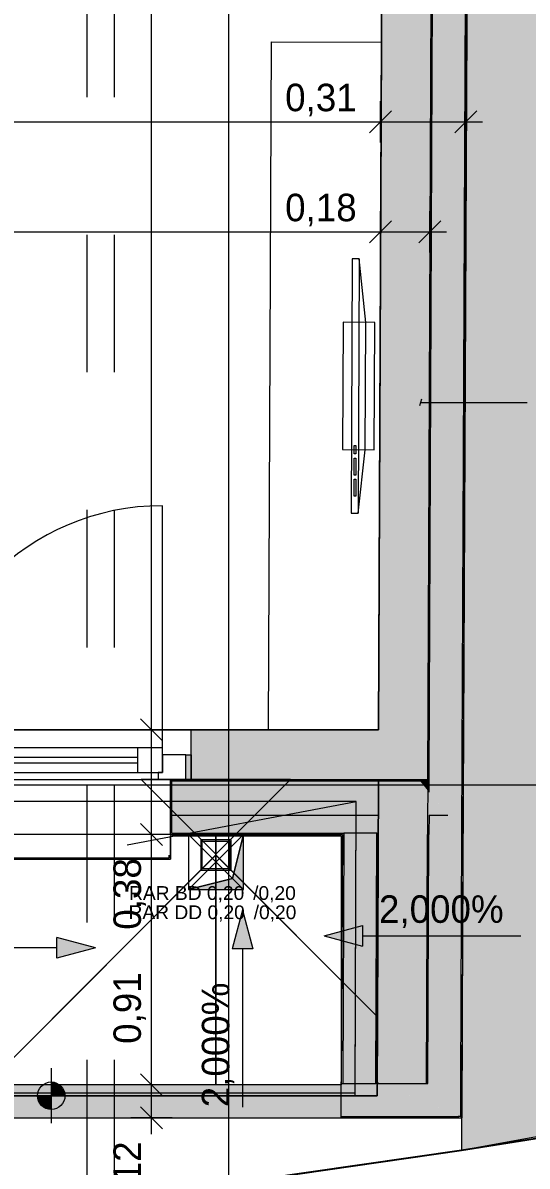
# Model space of a CAD drawing. Header units: metres. Extents: x -3 to 205, y -18 to 45.
# Drawn here: x 49.652 to 51.487, y -11.39 to -7.233 of the extents above; entities that cross this region are included whole.
import ezdxf

# ---------------------------------------------------------------- set-up
doc = ezdxf.new("R2010")
doc.units = ezdxf.units.M
doc.header["$MEASUREMENT"] = 0
for name, pattern in [('Achse', [0.004, 0.002, -0.001, 0, -0.001]), ('Grenzlinie', [0.008, 0.003, -0.005]), ('Punkt 1_1', [0.075, 0.025, -0.05]), ('Schnittlinie', [0.006, 0.003, -0.0015, 0, -0.0015]), ('Strichlinie eng', [0.002, 0.0015, -0.0005]), ('Untersicht', [0.001, 0.0005, -0.0005])]:
    doc.linetypes.add(name, pattern=pattern)
for name, color, linetype in [('1._1.Stock  PP STG2_4_000 Achsraster', 7, 'Continuous'), ('1._1.Stock  PP STG2_4_110 Wand Aussen', 7, 'Continuous'), ('1._1.Stock  PP STG2_4_210 Decke', 7, 'Continuous'), ('1._1.Stock  PP STG2_4_220 Bodenaufbau', 7, 'Continuous'), ('1._1.Stock  PP STG2_4_220 Bodenaufbau - Außen_ Gefälle', 7, 'Continuous'), ('1._1.Stock  PP STG2_4_221 Bodenaufbau - Abdichtung', 7, 'Continuous'), ('1._1.Stock  PP STG2_4_221 Bodenaufbau - Terrassenbelag', 7, 'Continuous'), ('1._1.Stock  PP STG2_4_270 Deckendurchbruchsymbol', 7, 'Continuous'), ('1._1.Stock  PP STG2_4_450 Absturzsicherung', 7, 'Continuous'), ('1._1.Stock  PP STG2_4_510 Möblierung', 7, 'Continuous'), ('1._1.Stock  PP STG2_4_611 Entwässerung', 7, 'Continuous'), ('1._1.Stock  PP STG2_4_725 Nachbarbebauung', 7, 'Continuous'), ('1._1.Stock  PP STG2_4_851 Marker Schnitt', 7, 'Continuous'), ('1._1.Stock  PP STG2_4_915 Allgemein Beschriftung.x', 7, 'Continuous'), ('1._1.Stock  PP STG2_4_950 Polierplan Bemaßung', 7, 'Continuous'), ('1._1.Stock  PP STG2_4_Neubau_840 Baulinien', 7, 'Continuous')]:
    doc.layers.add(name, color=color, linetype=linetype)
doc.styles.add('ERSTELLTER_STIL_1', font='arial.ttf')
doc.styles.add('ERSTELLTER_STIL_2', font='')
doc.styles.get('ERSTELLTER_STIL_2').set_extended_font_data('Eurostile')
doc.linetypes.add('Grenze Grundstück', pattern='A,0,[1,415_260415_PP_VA_1_4 1 St1.Shx,S=0.00031746,R=0,X=0,Y=0],-0.04,0', length=0.04)

msp = doc.modelspace()

# ---------------------------------------------------------------- hatches: boundary and pattern name
at = {"layer": '1._1.Stock  PP STG2_4_110 Wand Aussen', "linetype": 'Continuous', "lineweight": 13, "true_color": 0xff6400}
for points in [[(51.25, -10.1776), (51.288, -1.3048), (51.1673, -1.4519), (51.1306, -10.0305)], [(50.245, -9.8937), (50.245, -9.9837), (50.265, -9.9837), (50.265, -9.8937)], [(50.9458, -9.9887), (50.195, -9.9887), (50.195, -10.1137), (50.9452, -10.1137)], [(51.0967, -9.9887), (51.1256, -10.0244), (51.1258, -9.9887)], [(51.1258, -9.9887), (51.1256, -10.0244), (51.1306, -10.0305), (51.1308, -9.9887)], [(51.1302, -10.1137), (51.1981, -10.1137), (51.1306, -10.0305)], [(50.9452, -10.1137), (50.195, -10.1137), (50.195, -10.1787), (50.945, -10.1787)], [(51.25, -10.1776), (51.1981, -10.1137), (51.1302, -10.1137), (51.13, -10.1787), (51.25, -10.1787)], [(50.94, -10.1787), (50.82, -10.1787), (50.8199, -10.1837), (50.9399, -10.1837)], [(51.25, -10.1787), (51.13, -10.1787), (51.1299, -10.1837), (51.2499, -10.1837)], [(51.25, -10.1787), (51.2509, -10.1787), (51.25, -10.1776)], [(50.8199, -10.1837), (50.8161, -11.0837), (50.9361, -11.0837), (50.9399, -10.1837)], [(51.2461, -11.0887), (51.2499, -10.1837), (51.1299, -10.1837), (51.1261, -11.0887)], [(51.1257, -11.1613), (50.953, -11.0887), (50.8105, -11.0887), (50.8105, -11.2087), (51.1255, -11.2087)], [(50.9361, -11.0837), (50.8161, -11.0837), (50.8161, -11.0887), (50.9361, -11.0887)], [(50.9529, -11.0887), (51.1208, -11.1592), (51.1211, -11.0887)], [(51.1211, -11.0887), (51.1208, -11.1592), (51.1257, -11.1613), (51.1261, -11.0887)], [(51.1261, -11.0887), (51.1257, -11.1613), (51.2356, -11.2074), (51.2455, -11.2074), (51.2461, -11.0887)], [(51.1255, -11.2087), (51.2386, -11.2087), (51.1257, -11.1613)]]:
    msp.add_hatch(color=30, dxfattribs=at).paths.add_polyline_path(points)
at = {"layer": '1._1.Stock  PP STG2_4_110 Wand Aussen', "linetype": 'Continuous', "lineweight": 0, "true_color": 0x373737}
for points in [[(51.1621, -1.4987), (51.1258, -9.9837), (51.1308, -9.9837), (51.1671, -1.4987)], [(50.9458, -9.9837), (50.195, -9.9837), (50.195, -9.9887), (50.9458, -9.9887)], [(50.9458, -9.9887), (51.0967, -9.9887), (51.0926, -9.9837), (50.9458, -9.9837)], [(51.0926, -9.9837), (51.0967, -9.9887), (51.1258, -9.9887), (51.1258, -9.9837)], [(51.1258, -9.9837), (51.1258, -9.9887), (51.1308, -9.9887), (51.1308, -9.9837)], [(51.1306, -10.0305), (51.1256, -10.0244), (51.1252, -10.1137), (51.1302, -10.1137)], [(51.1302, -10.1137), (51.1252, -10.1137), (51.125, -10.1787), (51.13, -10.1787)], [(51.13, -10.1787), (51.125, -10.1787), (51.1249, -10.1837), (51.1299, -10.1837)], [(50.9411, -11.0837), (50.9449, -10.1837), (50.9399, -10.1837), (50.9361, -11.0837)], [(51.1261, -11.0887), (51.1299, -10.1837), (51.1249, -10.1837), (51.1211, -11.0887)], [(50.8111, -11.0837), (50.8105, -11.0837), (50.8105, -11.0887), (50.8111, -11.0887)], [(50.9411, -11.0837), (50.9361, -11.0837), (50.9361, -11.0887), (50.9411, -11.0887)]]:
    msp.add_hatch(color=250, dxfattribs=at).paths.add_polyline_path(points)
at = {"layer": '1._1.Stock  PP STG2_4_110 Wand Aussen', "linetype": 'Continuous', "lineweight": 13, "true_color": 0x3f7f02}
for points in [[(50.9814, -1.6787), (50.9466, -9.8037), (51.1266, -9.8037), (51.1614, -1.6787)], [(50.265, -9.8037), (50.265, -9.8937), (50.265, -9.9837), (50.9458, -9.9837), (50.9466, -9.8037)], [(50.9458, -9.9837), (51.0926, -9.9837), (50.9466, -9.8037)], [(50.9466, -9.8037), (51.0926, -9.9837), (51.1258, -9.9837), (51.1266, -9.8037)], [(51.1256, -10.0244), (51.0967, -9.9887), (50.9458, -9.9887), (50.9452, -10.1137), (51.1252, -10.1137)], [(51.1252, -10.1137), (50.9452, -10.1137), (50.945, -10.1787), (51.125, -10.1787)], [(51.125, -10.1787), (50.945, -10.1787), (50.9449, -10.1837), (51.1249, -10.1837)], [(51.1211, -11.0887), (51.1249, -10.1837), (50.9449, -10.1837), (50.9411, -11.0837), (50.9529, -11.0887)], [(50.9411, -11.0887), (50.953, -11.0887), (50.9411, -11.0837)]]:
    msp.add_hatch(color=76, dxfattribs=at).paths.add_polyline_path(points)
at = {"layer": '1._1.Stock  PP STG2_4_270 Deckendurchbruchsymbol', "linetype": 'Continuous', "lineweight": 0, "true_color": 0x000000}
msp.add_hatch(color=18, dxfattribs=at).paths.add_polyline_path([(50.255, -10.3837), (50.455, -10.3837), (50.455, -10.1837), (50.4146, -10.3433)])
at = {"layer": '1._1.Stock  PP STG2_4_450 Absturzsicherung', "linetype": 'Continuous', "lineweight": 13, "true_color": 0xb85600}
msp.add_hatch(color=32, dxfattribs=at).paths.add_polyline_path([(47.385, -11.2137), (50.8105, -11.2137), (50.8105, -11.0937), (47.385, -11.0937)])
at = {"layer": '1._1.Stock  PP STG2_4_725 Nachbarbebauung', "linetype": 'Continuous', "lineweight": 0, "true_color": 0x1f1f1f}
msp.add_hatch(color=250, dxfattribs=at).paths.add_polyline_path([(51.3035, 0.426), (51.2486, -11.3318), (56.3775, -10.3991), (56.3775, 1.9963), (51.314, 1.9963)])
at = {"layer": '1._1.Stock  PP STG2_4_950 Polierplan Bemaßung', "linetype": 'Continuous', "lineweight": 13, "true_color": 0x6c6cff}
for points in [[(50.4511, -10.4594), (50.4136, -10.5994), (50.4886, -10.5994)], [(50.7481, -10.5527), (50.888, -10.5902), (50.888, -10.5152)], [(49.9166, -10.5962), (49.7766, -10.5587), (49.7766, -10.6337)], [(49.7557, -11.1337), (49.8057, -11.1337), (49.8019, -11.1146), (49.7911, -11.0984), (49.7749, -11.0875), (49.7557, -11.0837)], [(49.7557, -11.1337), (49.7057, -11.1337), (49.7095, -11.1528), (49.7204, -11.1691), (49.7366, -11.1799), (49.7557, -11.1837)]]:
    msp.add_hatch(color=171, dxfattribs=at).paths.add_polyline_path(points)

# ---------------------------------------------------------------- linework, layer by layer
at = {"layer": '1._1.Stock  PP STG2_4_000 Achsraster', "color": 5, "linetype": 'Continuous', "lineweight": 0, "ltscale": 1000}
for p, q in [((50.4, 1.9963), (50.4, -16.0037)), ((30.9, -10.0037), (53.4, -10.0037))]:
    msp.add_line(p, q, dxfattribs=at)
at = {"layer": '1._1.Stock  PP STG2_4_110 Wand Aussen', "color": 7, "linetype": 'Continuous', "lineweight": 13, "ltscale": 1000}
for p, q in [((51.25, -10.1776), (51.288, -1.3048)), ((51.1308, -9.9837), (51.1671, -1.4987)), ((50.265, -9.8037), (48.115, -9.8037)), ((50.07, -9.8687), (49.37, -9.8687)), ((50.16, -9.8687), (50.07, -9.8687)), ((50.07, -9.8687), (50.07, -9.9587)), ((50.16, -9.9587), (50.16, -9.8687)), ((50.07, -9.9037), (49.37, -9.9037)), ((49.37, -9.9237), (50.07, -9.9237)), ((50.245, -9.8937), (50.16, -9.8937)), ((50.16, -9.8937), (50.16, -9.9587)), ((50.245, -9.9837), (50.245, -9.8937)), ((49.37, -9.9587), (50.07, -9.9587)), ((50.07, -9.9587), (50.16, -9.9587)), ((50.16, -9.9587), (50.145, -9.9587)), ((50.145, -9.9587), (50.145, -9.9837)), ((49.295, -9.9837), (50.145, -9.9837)), ((50.145, -9.9837), (50.245, -9.9837)), ((50.19, -9.9887), (50.19, -9.9837)), ((50.195, -9.9837), (50.19, -9.9837)), ((50.195, -9.9837), (50.19, -9.9837)), ((50.195, -9.9837), (50.19, -9.9837)), ((50.19, -9.9887), (50.19, -9.9837)), ((50.19, -10.1137), (50.19, -9.9887)), ((50.19, -10.1137), (50.19, -9.9887)), ((50.195, -10.1787), (50.195, -9.9837)), ((50.195, -9.9887), (50.9458, -9.9887)), ((50.9458, -9.9887), (51.0967, -9.9887)), ((51.0967, -9.9887), (51.1258, -9.9887)), ((51.1258, -9.9887), (51.1308, -9.9887)), ((51.1258, -9.9887), (51.1308, -9.9887)), ((51.1306, -10.0305), (51.1308, -9.9887)), ((51.1306, -10.0305), (51.1308, -9.9887)), ((51.1308, -9.9887), (51.1308, -9.9837)), ((50.19, -10.1787), (50.19, -10.1137)), ((50.19, -10.1787), (50.19, -10.1137)), ((51.1302, -10.1137), (51.13, -10.1787)), ((50.19, -10.1837), (50.19, -10.1787)), ((50.19, -10.1837), (50.19, -10.1787)), ((50.195, -10.1787), (50.82, -10.1787)), ((50.82, -10.1787), (50.8199, -10.1837)), ((50.82, -10.1787), (50.8199, -10.1837)), ((50.94, -10.1787), (50.82, -10.1787)), ((50.94, -10.1787), (50.82, -10.1787)), ((50.9399, -10.1837), (50.94, -10.1787)), ((50.9399, -10.1837), (50.94, -10.1787)), ((50.94, -10.1787), (50.945, -10.1787)), ((51.13, -10.1787), (51.1299, -10.1837)), ((51.2499, -10.1837), (51.25, -10.1787)), ((51.2499, -10.1837), (51.25, -10.1787)), ((51.25, -10.1787), (51.25, -10.1776)), ((51.25, -10.1787), (51.25, -10.1776)), ((51.25, -10.1787), (51.2509, -10.1787)), ((50.19, -10.1837), (48.19, -10.1837)), ((50.195, -10.1837), (50.19, -10.1837)), ((50.8199, -10.1837), (50.8161, -11.0837)), ((50.9361, -11.0837), (50.9399, -10.1837)), ((51.1261, -11.0887), (51.1299, -10.1837)), ((51.2461, -11.0887), (51.2499, -10.1837)), ((50.8111, -11.0887), (50.8105, -11.0887)), ((50.8111, -11.0837), (50.8111, -11.0887)), ((50.8111, -11.0837), (50.8111, -11.0887)), ((50.8111, -11.0887), (50.8161, -11.0887)), ((50.8111, -11.0887), (50.8161, -11.0887)), ((50.8161, -11.0837), (50.8161, -11.0887)), ((50.8161, -11.0887), (50.9361, -11.0887)), ((50.8161, -11.0887), (50.9361, -11.0887)), ((50.9361, -11.0887), (50.9361, -11.0837)), ((50.9361, -11.0887), (50.9361, -11.0837)), ((50.9411, -11.0887), (50.9361, -11.0887)), ((50.9411, -11.0887), (50.953, -11.0887)), ((50.9411, -11.0887), (50.953, -11.0887)), ((50.9529, -11.0887), (51.1211, -11.0887)), ((50.9529, -11.0887), (51.1211, -11.0887)), ((51.1211, -11.0887), (51.1261, -11.0887)), ((51.1211, -11.0887), (51.1261, -11.0887)), ((51.2455, -11.2074), (51.2461, -11.0887)), ((50.8105, -11.2087), (51.1255, -11.2087)), ((51.1255, -11.2087), (51.2386, -11.2087)), ((51.1255, -11.2087), (51.2386, -11.2087)), ((51.2356, -11.2074), (51.2455, -11.2074)), ((51.2356, -11.2074), (51.2455, -11.2074))]:
    msp.add_line(p, q, dxfattribs=at)
at = {"layer": '1._1.Stock  PP STG2_4_110 Wand Aussen', "color": 7, "linetype": 'Continuous', "lineweight": 18, "ltscale": 1000}
for p, q in [((51.1266, -9.8037), (51.1614, -1.6787)), ((50.265, -9.8937), (50.265, -9.8037)), ((50.265, -9.8937), (50.265, -9.8037)), ((51.1258, -9.9837), (51.1266, -9.8037)), ((50.265, -9.9837), (50.265, -9.8937)), ((50.265, -9.9837), (50.265, -9.8937)), ((50.265, -9.9837), (50.265, -9.8937)), ((50.265, -9.9837), (50.195, -9.9837)), ((50.265, -9.9837), (50.195, -9.9837)), ((50.265, -9.9837), (50.195, -9.9837)), ((50.265, -9.9837), (50.9458, -9.9837)), ((50.9458, -9.9887), (50.9452, -10.1137)), ((50.9458, -9.9887), (50.9452, -10.1137)), ((50.9458, -9.9837), (51.0926, -9.9837)), ((51.0926, -9.9837), (51.1258, -9.9837)), ((51.0926, -9.9837), (51.1258, -9.9837)), ((51.1256, -10.0244), (51.1252, -10.1137)), ((50.9452, -10.1137), (50.945, -10.1787)), ((50.9452, -10.1137), (50.945, -10.1787)), ((51.1252, -10.1137), (51.125, -10.1787)), ((50.945, -10.1787), (50.9449, -10.1837)), ((50.945, -10.1787), (50.9449, -10.1837)), ((51.125, -10.1787), (51.1249, -10.1837)), ((51.1211, -11.0887), (51.1249, -10.1837)), ((50.9411, -11.0887), (50.9411, -11.0837)), ((50.9411, -11.0887), (50.9411, -11.0837))]:
    msp.add_line(p, q, dxfattribs=at)
at = {"layer": '1._1.Stock  PP STG2_4_110 Wand Aussen', "color": 8, "linetype": 'Continuous', "lineweight": 0, "ltscale": 1000}
msp.add_line((50.16, -9.8687), (50.16, -8.9887), dxfattribs=at)
at = {"layer": '1._1.Stock  PP STG2_4_110 Wand Aussen', "color": 1, "linetype": 'Punkt 1_1', "lineweight": 0, "ltscale": 1000}
for p, q in [((50.195, -10.1137), (50.9452, -10.1137)), ((51.1302, -10.1137), (51.1981, -10.1137))]:
    msp.add_line(p, q, dxfattribs=at)
at = {"layer": '1._1.Stock  PP STG2_4_110 Wand Aussen', "color": 7, "linetype": 'Continuous', "lineweight": 13, "ltscale": 1000, "flags": 128}
for points in [[(51.2549, -10.1837), (51.293, -1.2987)], [(50.195, -10.1837), (50.8149, -10.1837)], [(50.8149, -10.1837), (50.8111, -11.0837)], [(50.9399, -10.1837), (50.9449, -10.1837)], [(50.9399, -10.1837), (50.9449, -10.1837)], [(51.2505, -11.2137), (51.2549, -10.1837)], [(50.8105, -11.0887), (50.8105, -11.0837)], [(50.8105, -11.2087), (50.8105, -11.0887)], [(50.8105, -11.2137), (50.8105, -11.2087)], [(50.8105, -11.2137), (51.2455, -11.2137)], [(51.2505, -11.2137), (51.2455, -11.2137)]]:
    msp.add_lwpolyline(points, dxfattribs=at)
at = {"layer": '1._1.Stock  PP STG2_4_110 Wand Aussen', "color": 7, "linetype": 'Continuous', "lineweight": 18, "ltscale": 1000, "flags": 128}
for points in [[(50.9814, -1.6787), (50.9466, -9.8037)], [(50.9466, -9.8037), (50.265, -9.8037)], [(50.9449, -10.1837), (50.9411, -11.0837)], [(50.9411, -11.0837), (50.9449, -10.1837)], [(50.8111, -11.0837), (50.8105, -11.0837)]]:
    msp.add_lwpolyline(points, dxfattribs=at)
at = {"layer": '1._1.Stock  PP STG2_4_110 Wand Aussen', "color": 7, "linetype": 'Continuous', "lineweight": 13, "ltscale": 1000, "flags": 128}
msp.add_lwpolyline([(50.245, -9.8937), (50.265, -9.8937), (50.265, -9.9837), (50.245, -9.9837)], close=True, dxfattribs=at)
at = {"layer": '1._1.Stock  PP STG2_4_110 Wand Aussen', "color": 8, "linetype": 'Continuous', "lineweight": 0, "ltscale": 1000}
msp.add_arc((50.16, -9.8687), 0.88, 90, 180, dxfattribs=at)
at = {"layer": '1._1.Stock  PP STG2_4_110 Wand Aussen', "color": 7, "linetype": 'Continuous', "lineweight": 13, "ltscale": 1000}
for p in [(50.265, -9.8037), (50.19, -10.1837)]:
    msp.add_point(p, dxfattribs=at)
at = {"layer": '1._1.Stock  PP STG2_4_210 Decke', "color": 7, "linetype": 'Continuous', "lineweight": 13, "ltscale": 1000, "true_color": 0xf4f4f4, "flags": 128}
for points in [[(32.5844, -1.4987), (32.5972, -11.3837), (41.935, -11.3837), (41.935, -10.8837), (44.785, -10.8837), (44.785, -9.9837), (51.1258, -9.9837), (51.1621, -1.4987), (44.865, -1.4987), (44.865, -3.9237), (42.27, -3.9237), (42.27, -5.8737), (40.275, -5.8737), (40.275, -3.9237), (37.705, -3.9237), (37.705, -1.4987)], [(32.8568, -11.4637), (32.859, -13.2537), (36.485, -13.2537), (36.485, -12.6087), (41.6891, -12.6087), (41.975, -12.5676), (41.975, -11.7587), (47.305, -11.7587), (47.305, -11.1337), (50.8609, -11.1337), (50.8654, -10.0637), (44.865, -10.0637), (44.865, -10.9637), (42.015, -10.9637), (42.015, -11.4637)]]:
    msp.add_lwpolyline(points, close=True, dxfattribs=at)
at = {"layer": '1._1.Stock  PP STG2_4_220 Bodenaufbau', "color": 7, "linetype": 'Continuous', "lineweight": 13, "ltscale": 1000, "true_color": 0xf4f4f4, "flags": 128}
msp.add_lwpolyline([(32.7646, -1.6787), (32.7765, -11.2037), (41.755, -11.2037), (41.755, -10.7037), (44.605, -10.7037), (44.605, -9.8037), (50.9466, -9.8037), (50.9814, -1.6787), (45.045, -1.6787), (45.045, -4.1037), (42.435, -4.1037), (42.435, -6.0537), (40.095, -6.0537), (40.095, -4.1037), (37.525, -4.1037), (37.525, -1.6787)], close=True, dxfattribs=at)
at = {"layer": '1._1.Stock  PP STG2_4_220 Bodenaufbau - Außen_ Gefälle', "color": 7, "linetype": 'Continuous', "lineweight": 13, "ltscale": 1000, "true_color": 0xf4f4f4, "flags": 128}
msp.add_lwpolyline([(32.8568, -11.4637), (32.859, -13.2137), (36.445, -13.2137), (36.445, -12.5687), (39.035, -12.5687), (39.035, -12.5987), (41.4187, -12.5987), (41.975, -12.5188), (41.975, -11.7487), (44.915, -11.7487), (47.295, -11.7487), (47.295, -11.1237), (50.8609, -11.1237), (50.8654, -10.0637), (44.865, -10.0637), (44.865, -10.9637), (42.015, -10.9637), (42.015, -11.4637)], close=True, dxfattribs=at)
at = {"layer": '1._1.Stock  PP STG2_4_221 Bodenaufbau - Abdichtung', "color": 171, "linetype": 'Schnittlinie', "lineweight": 13, "ltscale": 1000, "true_color": 0x6c6cff, "flags": 128}
for points in [[(48.947, -9.9837), (50.0829, -9.9837)], [(50.6263, -9.9834), (50.0826, -9.9834)], [(50.0829, -9.9837), (50.626, -9.9837)], [(50.3544, -10.2552), (50.0829, -9.9837)], [(50.0829, -9.9837), (50.3561, -10.2569)], [(50.3527, -10.2569), (50.626, -9.9837)], [(50.626, -9.9837), (50.3544, -10.2552)], [(50.626, -9.9837), (50.9458, -9.9837)], [(50.9458, -9.9837), (50.9421, -10.8463)], [(50.9424, -10.8466), (50.9461, -9.9837)], [(50.3561, -10.2569), (49.4793, -11.1337)], [(49.4793, -11.1337), (50.3544, -10.2586)], [(50.9421, -10.8463), (50.3527, -10.2569)], [(50.3544, -10.2586), (50.9421, -10.8463)], [(50.9421, -10.8463), (50.9409, -11.1337)], [(50.9411, -11.134), (50.9423, -10.8465)], [(49.479, -11.134), (50.9411, -11.134)], [(50.9409, -11.1337), (49.4793, -11.1337)]]:
    msp.add_lwpolyline(points, dxfattribs=at)
at = {"layer": '1._1.Stock  PP STG2_4_221 Bodenaufbau - Terrassenbelag', "color": 7, "linetype": 'Continuous', "lineweight": 18, "ltscale": 1000, "flags": 128}
for points in [[(50.1898, -10.1887), (50.1898, -10.2737)], [(50.19, -10.1887), (50.3541, -10.1887)], [(50.19, -10.2737), (50.19, -10.1887)], [(50.3541, -10.1887), (50.81, -10.1887)], [(50.3541, -11.0937), (50.3541, -10.1887)], [(50.3541, -10.1887), (50.3541, -11.0937)], [(50.81, -10.1887), (50.81, -11.0937)], [(48.947, -10.2737), (50.19, -10.2737)], [(50.3541, -11.0937), (48.947, -11.0937)], [(50.81, -11.0937), (50.3541, -11.0937)]]:
    msp.add_lwpolyline(points, dxfattribs=at)
at = {"layer": '1._1.Stock  PP STG2_4_270 Deckendurchbruchsymbol', "color": 7, "linetype": 'Schnittlinie', "lineweight": 13, "ltscale": 1000}
for p, q in [((50.255, -10.3837), (50.455, -10.1837)), ((50.255, -10.1837), (50.455, -10.3837))]:
    msp.add_line(p, q, dxfattribs=at)
at = {"layer": '1._1.Stock  PP STG2_4_270 Deckendurchbruchsymbol', "color": 7, "linetype": 'Continuous', "lineweight": 13, "ltscale": 1000, "flags": 128}
for points in [[(50.4146, -10.3433), (50.455, -10.1837), (50.255, -10.1837), (50.255, -10.3837)], [(50.255, -10.3837), (50.455, -10.3837), (50.455, -10.1837), (50.4146, -10.3433)]]:
    msp.add_lwpolyline(points, close=True, dxfattribs=at)
at = {"layer": '1._1.Stock  PP STG2_4_270 Deckendurchbruchsymbol', "color": 7, "linetype": 'Schnittlinie', "lineweight": 13, "ltscale": 1000, "flags": 128}
msp.add_lwpolyline([(50.455, -10.3837), (50.455, -10.1837), (50.255, -10.1837), (50.255, -10.3837)], close=True, dxfattribs=at)
at = {"layer": '1._1.Stock  PP STG2_4_450 Absturzsicherung', "color": 7, "linetype": 'Strichlinie eng', "lineweight": 13, "ltscale": 1000, "flags": 128}
for points in [[(50.8105, -11.0937), (47.385, -11.0937)], [(47.385, -11.2137), (50.8105, -11.2137)]]:
    msp.add_lwpolyline(points, dxfattribs=at)
at = {"layer": '1._1.Stock  PP STG2_4_510 Möblierung', "color": 8, "linetype": 'Continuous', "lineweight": 13, "ltscale": 1000, "true_color": 0x7e7f7f}
for p, q in [((50.8761, -8.0906), (50.8721, -9.0161)), ((50.858, -8.8001), (50.8582, -8.7693)), ((50.8582, -8.7693), (50.8644, -8.7693)), ((50.8644, -8.7693), (50.8643, -8.8001)), ((50.8643, -8.8001), (50.858, -8.8001)), ((50.8577, -8.8772), (50.858, -8.8155)), ((50.858, -8.8155), (50.8642, -8.8156)), ((50.8642, -8.8156), (50.864, -8.8773)), ((50.8574, -8.9544), (50.8576, -8.8927)), ((50.8576, -8.8927), (50.8639, -8.8927)), ((50.864, -8.8773), (50.8577, -8.8772)), ((50.8639, -8.8927), (50.8636, -8.9544)), ((50.8636, -8.9544), (50.8574, -8.9544))]:
    msp.add_line(p, q, dxfattribs=at)
at = {"layer": '1._1.Stock  PP STG2_4_510 Möblierung', "color": 8, "linetype": 'Continuous', "lineweight": 13, "ltscale": 1000, "true_color": 0x7e7f7f, "flags": 128}
for points in [[(50.5465, -9.802), (50.5573, -7.302), (50.9573, -7.3037), (50.9465, -9.8037)], [(50.8511, -8.0905), (50.8471, -9.016), (50.8721, -9.0161), (50.8981, -8.7849), (50.9001, -8.3221), (50.8761, -8.0906)], [(50.8173, -8.3218), (50.8153, -8.7845), (50.931, -8.785), (50.9329, -8.3223)]]:
    msp.add_lwpolyline(points, close=True, dxfattribs=at)
at = {"layer": '1._1.Stock  PP STG2_4_611 Entwässerung', "color": 7, "linetype": 'Achse', "lineweight": 13, "ltscale": 1000, "flags": 128}
msp.add_lwpolyline([(48.195, -10.2687), (50.185, -10.2687), (50.185, -10.0687), (48.195, -10.0687)], close=True, dxfattribs=at)
at = {"layer": '1._1.Stock  PP STG2_4_611 Entwässerung', "color": 171, "linetype": 'Continuous', "lineweight": 13, "ltscale": 1000, "true_color": 0x6c6cff, "flags": 128}
for points in [[(50.3, -10.3137), (50.41, -10.3137), (50.41, -10.2037), (50.3, -10.2037)], [(50.305, -10.2087), (50.405, -10.2087), (50.405, -10.3087), (50.305, -10.3087)]]:
    msp.add_lwpolyline(points, close=True, dxfattribs=at)
at = {"layer": '1._1.Stock  PP STG2_4_725 Nachbarbebauung', "color": 8, "linetype": 'Continuous', "lineweight": 13, "ltscale": 1000, "flags": 128}
msp.add_lwpolyline([(51.314, 1.9963), (51.3035, 0.426), (51.2486, -11.3318), (56.3775, -10.3991)], dxfattribs=at)
at = {"layer": '1._1.Stock  PP STG2_4_851 Marker Schnitt', "color": 7, "linetype": 'Untersicht', "lineweight": 13, "ltscale": 1000}
for p, q in [((49.8851, 1.9963), (49.8851, -15.6487)), ((49.9851, 1.9963), (49.9851, -15.7421))]:
    msp.add_line(p, q, dxfattribs=at)
at = {"layer": '1._1.Stock  PP STG2_4_915 Allgemein Beschriftung.x', "color": 7, "linetype": 'Continuous', "lineweight": 13, "ltscale": 1000}
for p, q in [((51.1025, -8.6009), (51.0958, -8.6259)), ((51.0991, -8.6134), (51.4386, -8.6134)), ((51.4386, -8.6134), (51.4871, -8.6134))]:
    msp.add_line(p, q, dxfattribs=at)
at = {"layer": '1._1.Stock  PP STG2_4_950 Polierplan Bemaßung', "color": 6, "linetype": 'Continuous', "lineweight": 13, "ltscale": 1000, "true_color": 0xfb02fe}
for p, q in [((50.1206, -9.8037), (50.1206, -5.6537)), ((50.9531, -7.668), (50.9531, -7.518)), ((51.2642, -7.668), (51.2642, -7.518)), ((50.9931, -7.553), (50.9131, -7.633)), ((51.2242, -7.633), (51.3042, -7.553)), ((47.465, -7.593), (50.9531, -7.593)), ((50.9531, -7.593), (51.2642, -7.593)), ((51.2642, -7.593), (51.3242, -7.593)), ((50.0806, -9.7637), (50.1606, -9.8437)), ((50.1956, -9.8037), (50.0456, -9.8037)), ((50.1206, -10.1837), (50.1206, -9.8037)), ((50.0806, -10.1437), (50.1606, -10.2237)), ((50.1956, -10.1837), (50.0456, -10.1837)), ((50.1206, -11.0937), (50.1206, -10.1837)), ((50.0806, -11.0537), (50.1606, -11.1337)), ((50.1956, -11.0937), (50.0456, -11.0937)), ((50.1206, -11.2137), (50.1206, -11.0937)), ((50.0806, -11.1737), (50.1606, -11.2537)), ((50.1956, -11.2137), (50.0456, -11.2137)), ((50.1206, -11.2737), (50.1206, -11.2137))]:
    msp.add_line(p, q, dxfattribs=at)
at = {"layer": '1._1.Stock  PP STG2_4_950 Polierplan Bemaßung', "color": 76, "linetype": 'Continuous', "lineweight": 13, "ltscale": 1000, "true_color": 0x3f7f02}
for p, q in [((50.9531, -8.068), (50.9531, -7.918)), ((51.1332, -8.068), (51.1332, -7.918)), ((50.9931, -7.953), (50.9131, -8.033)), ((51.0932, -8.033), (51.1732, -7.953)), ((47.465, -7.993), (50.9531, -7.993)), ((50.9531, -7.993), (51.1332, -7.993)), ((51.1332, -7.993), (51.1932, -7.993))]:
    msp.add_line(p, q, dxfattribs=at)
at = {"layer": '1._1.Stock  PP STG2_4_950 Polierplan Bemaßung', "color": 7, "linetype": 'Achse', "lineweight": 13, "ltscale": 1000}
msp.add_line((41.975, -11.7487), (50.8654, -10.0637), dxfattribs=at)
at = {"layer": '1._1.Stock  PP STG2_4_950 Polierplan Bemaßung', "color": 171, "linetype": 'Continuous', "lineweight": 13, "ltscale": 1000, "true_color": 0x6c6cff}
for p, q in [((50.4511, -10.4594), (50.4136, -10.5994)), ((50.4511, -10.4594), (50.4886, -10.5994)), ((50.7481, -10.5527), (50.888, -10.5152)), ((50.888, -10.5152), (50.888, -10.5902)), ((50.7481, -10.5527), (50.888, -10.5902)), ((50.888, -10.5527), (50.9481, -10.5527)), ((50.9481, -10.5527), (51.4644, -10.5527)), ((49.7166, -10.5962), (49.2003, -10.5962)), ((49.7766, -10.5962), (49.7166, -10.5962)), ((49.7766, -10.6337), (49.7766, -10.5587)), ((49.9166, -10.5962), (49.7766, -10.5587)), ((49.9166, -10.5962), (49.7766, -10.6337)), ((50.4886, -10.5994), (50.4136, -10.5994)), ((50.4511, -10.5994), (50.4511, -10.6594)), ((50.4511, -10.6594), (50.4511, -11.1757)), ((49.7557, -11.0337), (49.7557, -11.2337)), ((49.8557, -11.1337), (49.6557, -11.1337))]:
    msp.add_line(p, q, dxfattribs=at)
msp.add_circle((49.7557, -11.1337), 0.05, dxfattribs=at)
at = {"layer": '1._1.Stock  PP STG2_4_Neubau_840 Baulinien', "color": 76, "linetype": 'Grenze Grundstück', "lineweight": 13, "ltscale": 1000, "true_color": 0x3f7f02, "flags": 128}
msp.add_lwpolyline([(51.314, 1.9963), (51.3035, 0.426), (51.2486, -11.3318), (32.4665, -14.0306), (32.4591, 1.9963)], dxfattribs=at)
at = {"layer": '1._1.Stock  PP STG2_4_Neubau_840 Baulinien', "color": 1, "linetype": 'Grenzlinie', "lineweight": 25, "ltscale": 1000, "true_color": 0xfb0106, "flags": 128}
msp.add_lwpolyline([(29.3775, -17.8848), (32.5189, -17.4224), (32.4665, -14.0306), (51.2486, -11.3318), (56.3775, -10.5132)], dxfattribs=at)

# ---------------------------------------------------------------- texts
at = {"layer": '1._1.Stock  PP STG2_4_270 Deckendurchbruchsymbol', "color": 1, "linetype": 'Continuous', "lineweight": 0, "char_height": 0.05, "attachment_point": 8, "style": 'ERSTELLTER_STIL_1'}
for s, insert in [('\\A1;{\\pqc;\\pt0;\\fArial|b0|i0|c0|p0;\\W1.000000;RAR BD 0,20\\fArial|b0|i0|c0|p0;\\W1.000000;\\A1{\\H.66x;\\S^  ;}\\fArial|b0|i0|c0|p0;\\W1.000000; /0,20\\fArial|b0|i0|c0|p0;\\W1.000000;\\A1{\\H.66x;\\S^  ;}\\fArial|b0|i0|c0|p0;\\W1.000000;\\fArial|b0|i0|c0|p0;\\W1.000000;\\A1{\\H.66x;\\S^  ;}}', (50.355, -10.4363)), ('\\A1;{\\pqc;\\pt0;\\fArial|b0|i0|c0|p0;\\W1.000000;RAR DD 0,20\\fArial|b0|i0|c0|p0;\\W1.000000;\\A1{\\H.66x;\\S^  ;}\\fArial|b0|i0|c0|p0;\\W1.000000; /0,20\\fArial|b0|i0|c0|p0;\\W1.000000;\\A1{\\H.66x;\\S^  ;}\\fArial|b0|i0|c0|p0;\\W1.000000;\\fArial|b0|i0|c0|p0;\\W1.000000;\\A1{\\H.66x;\\S^  ;}}', (50.355, -10.5063))]:
    msp.add_mtext(s, dxfattribs=dict(at, insert=insert))
at = {"layer": '1._1.Stock  PP STG2_4_950 Polierplan Bemaßung', "color": 6, "linetype": 'Continuous', "lineweight": 13, "true_color": 0xfb02fe, "insert": (50.6067, -7.573), "char_height": 0.1, "width": 0.306373, "attachment_point": 7, "style": 'ERSTELLTER_STIL_2'}
msp.add_mtext('\\A1;{\\pql;\\fEurostile|b0|i0|c0|p0;\\W1.000000;0,31}', dxfattribs=at)
at = {"layer": '1._1.Stock  PP STG2_4_950 Polierplan Bemaßung', "color": 76, "linetype": 'Continuous', "lineweight": 13, "true_color": 0x3f7f02, "insert": (50.6067, -7.973), "char_height": 0.1, "width": 0.306373, "attachment_point": 7, "style": 'ERSTELLTER_STIL_2'}
msp.add_mtext('\\A1;{\\pql;\\fEurostile|b0|i0|c0|p0;\\W1.000000;0,18}', dxfattribs=at)
at = {"layer": '1._1.Stock  PP STG2_4_950 Polierplan Bemaßung', "color": 6, "linetype": 'Continuous', "lineweight": 13, "true_color": 0xfb02fe, "char_height": 0.1, "width": 0.306373, "attachment_point": 7, "rotation": 90, "style": 'ERSTELLTER_STIL_2'}
for s, insert in [('\\A1;{\\pql;\\fEurostile|b0|i0|c0|p0;\\W1.000000;0,38}', (50.1006, -10.5301)), ('\\A1;{\\pql;\\fEurostile|b0|i0|c0|p0;\\W1.000000;0,91}', (50.1006, -10.9451)), ('\\A1;{\\pql;\\fEurostile|b0|i0|c0|p0;\\W1.000000;0,12}', (50.1006, -11.5601))]:
    msp.add_mtext(s, dxfattribs=dict(at, insert=insert))
at = {"layer": '1._1.Stock  PP STG2_4_950 Polierplan Bemaßung', "color": 171, "linetype": 'Continuous', "lineweight": 13, "true_color": 0x6c6cff, "insert": (50.9481, -10.5237), "char_height": 0.1, "attachment_point": 7, "style": 'ERSTELLTER_STIL_2'}
msp.add_mtext('\\A1;{\\pql;\\fEurostile|b0|i0|c0|p0;\\W1.000000;2,000\\fEurostile|b0|i0|c0|p0;\\W1.000000;%}', dxfattribs=at)
at = {"layer": '1._1.Stock  PP STG2_4_950 Polierplan Bemaßung', "color": 171, "linetype": 'Continuous', "lineweight": 13, "true_color": 0x6c6cff, "insert": (50.4221, -11.1757), "char_height": 0.1, "attachment_point": 7, "rotation": 90, "style": 'ERSTELLTER_STIL_2'}
msp.add_mtext('\\A1;{\\pql;\\fEurostile|b0|i0|c0|p0;\\W1.000000;2,000\\fEurostile|b0|i0|c0|p0;\\W1.000000;%}', dxfattribs=at)

doc.saveas('drawing.dxf')
